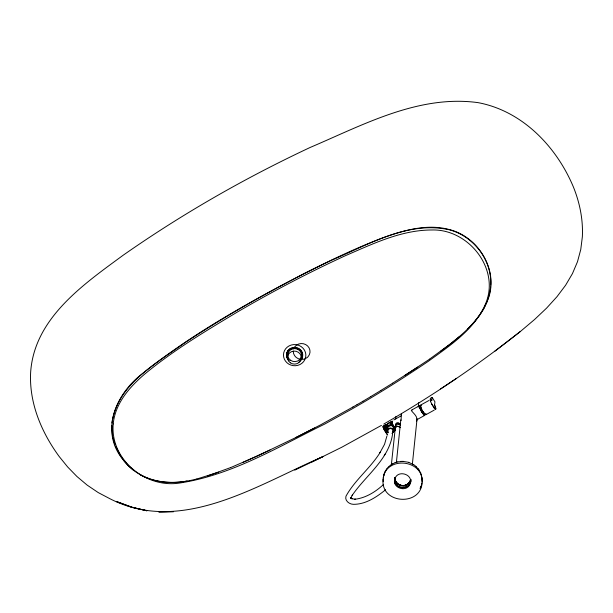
<?xml version="1.0" encoding="UTF-8"?>
<svg xmlns="http://www.w3.org/2000/svg" width="613" height="613" viewBox="0 0 613 613"><rect width="100%" height="100%" fill="white"/><g stroke="black" fill="none" stroke-linecap="round" stroke-linejoin="round"><path stroke-width="0.92" d="M390.749 422.227L390.818 423.407M111.873 425.537L112.493 435.774M490.699 285.129C492.193 260.004 473.374 236.082 449.298 229.783C408.151 220.649 369.118 244.296 332.575 259.743C281.628 284.034 232.258 311.642 185.049 342.59C156.223 363.44 117.55 384.144 111.934 422.939M390.994 421.69C389.056 425.545 398.511 428.993 392.665 432.395M392.833 432.517L394.787 430.418L394.596 428.295M395.676 419.039L395.952 416.334M396.389 462.47L400.802 419.821M401.247 415.53L401.431 413.714M412.373 464.102L416.878 420.503M418.258 407.155L418.725 402.626M430.173 400.067L430.364 398.358L432.18 397.423L434.939 401.829L434.579 405.216L435.774 408.381M432.15 397.469L431.721 400.718M391.27 465.681L395.262 428.249M385.194 471.428C370.719 506.874 432.18 509.763 420.671 472.952M410.641 482.431L411.001 480.186M350.782 498.446L350.912 497.495L351.042 498.438L350.774 497.518L351.402 498.545L350.789 497.825L351.992 498.752L355.509 499.25L354.712 499.258C365.693 498.093 375.708 491.802 383.623 484.377M394.734 430.41L394.81 429.039M401.239 415.989L401.101 420.579M394.795 430.395C396.067 428.089 389.286 421.56 392.611 421.369M416.94 419.484L416.633 421.1C418.212 416.587 413.56 413.614 411.3 410.518L412.243 409.898M489.488 293.941L490.661 286.869M392.604 433.812C389.102 459.466 365.746 475.328 352.092 495.511L352.544 494.798L350.889 497.948M417.001 418.771L416.909 419.698M386.918 435.996L384.55 444.295L379.922 452.777L380.397 452.034C370.62 468.056 354.965 479.78 345.962 496.239C344.575 500.629 349.226 504.192 353.226 504.323C365.44 504.522 376.497 497.204 385.6 489.733M383.462 476.401L384.098 473.849M383.255 477.757C386.772 455.62 423.476 459.673 422.142 482.048M394.887 478.753C391.485 488.132 407.224 493.013 410.166 483.688C413.568 474.309 397.837 469.428 394.887 478.753L395.891 481.948L397.347 483.657M410.764 479.42L409.522 482.523M410.971 479.581L409.699 482.707M410.856 481.305L410.174 483.473M421.514 485.044L421.882 483.305M395.316 426.41L395.592 424.847M395.347 426.395L396.527 424.089L397.967 423.721L400.358 425.115M394.971 428.839L395.285 427.483L396.282 426.502L397.714 426.135L400.22 427.483M487.733 300.079C499.373 271.184 478.784 236.886 449.429 229.576C427.499 223.63 404.726 230.051 383.983 237.43C356.743 247.591 330.545 260.303 304.569 273.314C248.441 302.6 192.513 333.541 142.975 373.233C116.11 393.117 99.176 431.307 123.351 460.056M487.55 300.186L489.212 294.838M390.833 421.675L391.37 422.058M420.733 405.507L420.84 407.201M383.002 426.288L383.431 425.951M419.775 405.768L419.3 406.09L419.599 407.553M420.426 405.507L420.87 405.124L421.338 405.507M424.579 414.97L424.671 414.112M425.79 414.074L425.315 414.342L424.319 413.43M423.966 414.955L424.755 415.353L424.679 414.074M424.441 413.706L425.568 414.71L425.989 414.388M435.843 408.902L435.682 409.308L434.901 408.863M407.951 484.109L410.503 480.423C408.465 487.243 397.875 487.458 395.462 480.837M410.036 481.527L410.495 480.538M410.702 480.661L408.089 484.331M420.143 488.277L421.246 485.856M420.196 488.323L421.307 485.902M484.339 307.404L487.274 301.083M484.523 307.305L487.458 300.968M383.822 424.058C431.629 396.305 477.703 365.417 520.973 330.997L534.582 319.496L546.604 308.109L556.979 296.7L565.6 285.244L572.442 273.613L577.507 261.69L580.764 249.476L582.35 236.856C583.216 219.768 579.775 202.727 573.37 186.919L573.339 186.85C556.451 146.545 522.238 110.876 478.017 102.632C418.671 94.509 363.134 124.914 310.285 147.396C244.97 177.992 182.153 213.968 123.044 255.314C83.322 284.493 34.282 318.262 30.65 372.244L30.65 372.283C28.972 402.825 41.454 432.357 59.254 456.601L67.683 466.991L76.947 476.508L87.077 485.052L98.203 492.568L109.995 498.767C181.785 535.509 257.904 484.538 323.059 456.57L294.769 470.14M387.761 423.874L387.286 424.594A3.977 3.755 5.9 0 0 387.033 425.437A3.939 3.724 5.9 0 1 387.316 424.617A3.877 3.663 5.9 0 0 387.132 425.46M387.814 423.912L387.278 424.686A3.969 3.755 5.9 0 0 386.987 426.395M387.554 430.081A3.693 3.486 5.9 0 1 387.316 426.955L389.017 425.215L391.523 424.924M387.853 427.192L389.286 425.728L391.378 425.568A3.042 2.873 5.9 0 1 393.377 429.797M388.259 426.663L387.914 427.238A3.042 2.873 5.9 0 0 387.822 429.2M389.048 428.418L387.7 429.897A2.973 2.812 5.9 0 0 387.891 432.418M385.14 471.42L386.573 469.16M409.576 484.446L410.112 483.419M483.971 308.193L479.558 315.22L474.01 322.231L467.321 329.296M484.155 308.094C473.788 326.223 456.808 339.15 440.395 351.471M384.213 455.551L384.696 454.808M385.102 454.164L385.585 453.421M385.324 424.801L386.711 425.031L386.91 426.518M386.519 469.144L388.351 467.137M408.817 485.312L409.53 484.385M407.921 483.964L409.484 482.347M387.73 423.935L388.358 423.208M387.807 423.981L389.14 422.763L390.902 422.326M387.784 426.311L389.837 425.016M388.037 429.33L389.707 428.18L391.109 428.18A3.042 2.873 5.9 0 1 392.159 433.376M400.465 425.07L397.99 423.476L396.557 423.836L395.209 426.173L395.569 427.782M395.676 424.886L396.573 423.874M395.684 425.123L396.611 424.196M388.305 467.121L390.358 465.336M408.902 483.496C405.377 487.419 398.381 486.576 395.745 482.056M407.951 486.086L408.771 485.251M459.635 336.414L450.616 343.816L429.384 359.249M520.291 331.541L494.706 351.318M429.521 359.203L404.994 375.363M440.563 388.903L456.585 378.305M417.675 367.172L392.489 383.263M392.649 432.357C397.094 429.897 392.381 426.472 390.918 424.012M390.312 465.313L392.665 463.88M404.764 487.55L407.913 486.017M388.374 423.307L390.902 422.464L389.998 422.595M388.734 426.173L390.673 425.499M380.788 390.496L392.596 383.232M370.643 396.657L380.88 390.481M362.827 401.308L370.735 396.642M357.011 404.687L362.911 401.3M404.871 485.373L407.929 483.925C405.247 486.17 401.163 486.14 398.297 484.262M352.889 407.024L357.088 404.68M352.965 407.017L320.584 424.855L295.872 437.529L256.349 456.47L230.588 467.619M381.447 425.376L341.893 447.176L312.048 461.949M393.86 419.897L400.979 415.959M411.875 409.928L419.392 405.768M420.602 405.101L428.908 400.504M417.192 419.537L424.725 415.369M425.935 414.695L434.242 410.097M314.653 428.004L295.849 437.513M392.626 463.849L395.14 462.692M407.078 484.875L403.752 485.91M406.932 486.638L402.396 487.772L397.952 486.247M270.026 450.065L243.208 462.294M207.37 476.04L230.626 467.573M218.68 472.163L196.865 478.998M395.109 462.654L397.791 461.918M403.737 485.573L405.959 485.013M396.619 423.951L399.339 423.997M396.297 426.541L399.124 426.541M196.934 478.945C178.061 483.925 156.844 484.393 139.48 474.355M397.768 461.88L403.308 461.405L408.794 462.348M187.118 481.021C164.483 485.504 138.454 479.642 123.834 460.746M389.722 428.265L390.404 428.188M402.595 485.588L403.745 485.527L401.454 485.473M385.784 424.533L385.24 425.552L387.569 432.104M419.943 406.097L419.614 406.971M400.519 461.397L403.308 461.367M402.396 487.687L403.584 487.68M430.74 399.73L430.311 400.067L430.564 401.507M392.611 421.399L391.692 421.369L392.351 423.905M383.477 425.82L383.033 426.87L383.654 428.771L387.692 435.061M390.673 424.924L391.508 425.008A3.624 3.425 5.9 0 1 392.305 425.284M384.627 425.223C383.431 427.284 386.374 431.154 387.952 432.847L386.803 431.744M392.128 421.07L391.952 422.786L394.289 427.598M401.4 485.81L398.159 484.492M401.216 487.58L398.963 486.852M408.779 462.386L413.783 464.754M386.175 424.656L386.864 426.533M431.215 400.067L430.341 399.707L430.472 401.507L434.257 408.296M435.353 409.292L431.437 403.783M419.736 405.752L420.257 406.105M419.553 407.553L422.625 413.193L424.28 414.955M413.752 464.784L416.005 466.401M397.914 486.324L396.213 484.707M133.741 470.378L128.531 465.819L123.987 460.731M399.415 423.844L400.496 424.817M400.565 424.127L398.082 422.579L396.649 422.916L395.653 423.92L395.669 426.832M396.626 482.707L398.304 484.193L401.454 485.427C397.737 484.845 394.734 481.458 394.826 477.657L395.393 480.952M415.966 466.424L419.522 470.546M397.186 483.872L394.841 479.987M396.963 485.619L395.002 482.776M431.138 400.044L431.82 400.718M423.851 414.603L422.648 413.162M423.951 414.993L421.928 412.288M387.516 432.165L386.657 430.824L386.512 428.303M387.087 434.418L384.244 429.882A5.134 0.996 61 0 1 383.071 426.755M423.675 412.595L424.349 413.438M424.472 413.714L423.001 411.568M417.828 468.401L420.733 472.945M120.087 455.198L123.497 460.041M386.351 426.878L386.788 427.522M386.297 426.939L386.734 427.575M423.024 411.568L423.706 412.595M422.288 410.472L423.039 411.691M421.177 411.093L421.897 412.319M386.864 431.713L384.857 428.02L384.228 426.112L384.504 425.108L384.504 426.947M119.681 454.463L115.75 446.655M394.657 428.257L392.749 424.916M421.652 409.2L422.326 410.449M421.269 411.032L419.959 408.626M385.96 426.755L386.435 427.728M395.462 483.841L394.603 481.711M385.654 426.265L385.271 425.261M421.231 408.151L421.736 409.269L421.093 407.997M435.161 406.373L434.602 405.124M384.91 428.02L385.355 429M115.029 444.877L112.593 436.617M420.687 406.925L421.215 408.181M420.189 408.748L419.568 406.963M395.178 481.09L394.58 477.772M395.339 426.181L395.684 427.705M395.239 426.181L395.623 427.522M394.933 428.832L395.347 430.188M435.567 407.438L435.82 408.978M420.464 406.059L420.679 406.955M394.879 478.807L395.063 479.879M425.943 413.79L426.027 414.396M422.127 478.071L422.28 480.707M383.117 479.021L383.209 481.68M420.434 405.461L420.457 406.097M395.554 430.119A2.605 2.46 6.1 0 1 396.458 426.748A2.605 2.46 6.1 0 1 400.028 427.644M388.159 432.042A2.605 2.475 10.3 0 1 390.343 428.525A2.605 2.475 10.3 0 1 392.964 431.851M393.592 426.296A3.624 3.425 5.9 0 1 393.393 430.694M387.615 430.065A3.624 3.425 5.9 0 1 387.378 427M391.094 428.265A2.973 2.812 5.9 0 1 392.121 433.345M387.125 425.529A3.877 3.663 5.9 0 1 387.37 424.717M394.09 426.932A3.693 3.486 5.9 0 1 393.446 430.717M387.837 432.426A3.042 2.873 5.9 0 1 387.646 429.851M293.796 347.395A8.092 7.647 5.9 0 1 301.619 351.165A8.092 7.647 5.9 0 1 301.335 359.425M289.183 360.559A8.092 7.647 5.9 0 1 288.777 360.168M288.394 359.747A8.092 7.647 5.9 0 1 292.662 347.579M287.206 357.854A8.092 7.647 5.9 0 1 287.704 351.027M288.018 350.567A8.092 7.647 5.9 0 1 288.363 350.138M290.041 348.667A8.092 7.647 5.9 0 1 290.524 348.376M288.516 359.869A7.908 7.471 5.9 0 1 289.543 349.479A7.908 7.471 5.9 0 1 300.554 350.322A7.908 7.471 5.9 0 1 300.056 360.75M296.631 344.744A11.203 10.59 5.9 0 1 305.021 359.295M304.692 359.977A11.203 10.59 5.9 0 1 290.907 365.087A11.203 10.59 5.9 0 1 283.75 352.682A11.203 10.59 5.9 0 1 295.834 344.629M288.838 360.789A7.908 7.471 5.9 0 1 289.344 350.107A7.908 7.471 5.9 0 1 300.631 350.973A7.908 7.471 5.9 0 1 299.581 361.609M299.129 361.931A7.908 7.471 5.9 0 1 298.654 362.214M293.688 348.897A8.39 7.931 5.9 0 1 305.657 344.544A8.39 7.931 5.9 0 1 308.201 356.505A12.712 12.007 5.8 0 1 307.205 357.548L304.615 358.98A12.712 12.007 5.9 0 1 303.159 359.295A8.39 7.931 5.9 0 1 293.267 351.119M113.206 423.989C109.995 458.984 145.036 488.055 178.889 483.144C231.277 475.412 277.712 447.13 324.591 424.135L352.498 408.695C378.367 393.868 403.653 377.999 428.349 361.287C450.195 345.425 474.807 329.319 485.695 303.481C500.2 268.693 468.37 228.864 431.958 229.982C401.339 229.967 373.01 243.775 345.487 255.652C308.592 272.609 272.555 291.436 237.507 311.948C205.347 331.235 172.935 350.575 144.055 374.643C129.243 387.416 115.083 403.683 113.206 423.989M173.609 511.648L158.92 511.947L173.609 511.648M143.703 509.993L131.826 507.204L116.531 501.541L131.826 507.204L147.028 510.798L143.703 509.993M352 498.737L351.157 498.354L351.992 498.752M290.616 360.321A6.896 6.513 5.9 0 0 301.527 355.846A6.896 6.513 5.9 0 0 291.865 349.103A6.896 6.513 5.9 0 0 290.616 360.321M290.363 362.827A6.896 6.513 5.9 0 0 301.267 358.352A6.896 6.513 5.9 0 0 291.604 351.609A6.896 6.513 5.9 0 0 290.363 362.827"/></g></svg>
